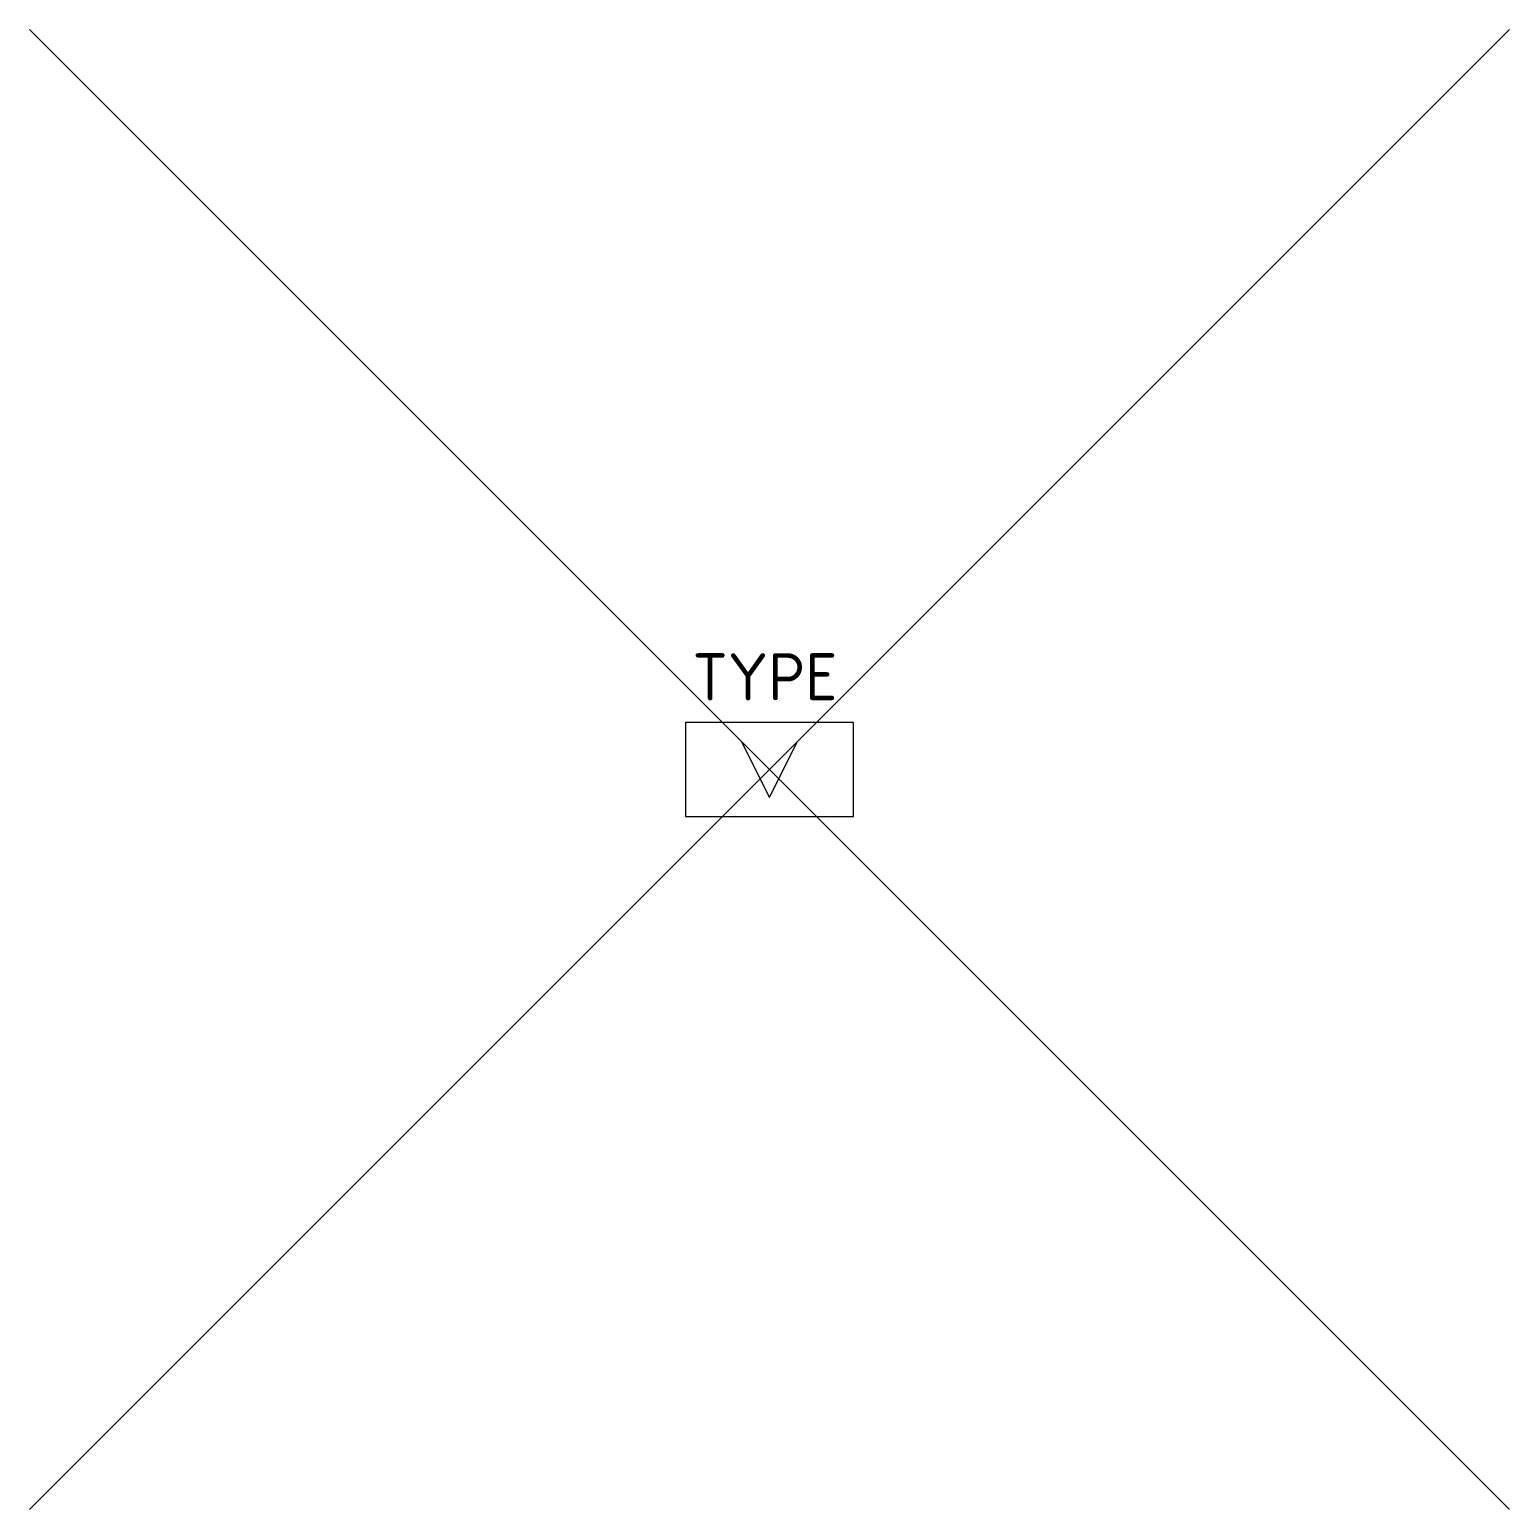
# Model space of a CAD drawing. Extents: x -5.5 to 5.5, y -5.5 to 5.5.
import ezdxf
from ezdxf.enums import TextEntityAlignment as Align

# ---------------------------------------------------------------- set-up
doc = ezdxf.new("R2010")
doc.units = 0
doc.styles.add('NLCS-ISO', font='NLCS-ISO.ttf')

msp = doc.modelspace()

# ---------------------------------------------------------------- linework, layer by layer
for q in [(-0.203, 0.2), (0.203, 0.2)]:
    msp.add_line((0, -0.209), q)
for points in [[(5.5, 5.5), (-5.5, -5.5)], [(-5.5, 5.5), (5.5, -5.5)]]:
    msp.add_lwpolyline(points)
at = {"flags": 128}
msp.add_lwpolyline([(0.625, 0.35), (-0.625, 0.35), (-0.625, -0.35), (0.625, -0.35)], close=True, dxfattribs=at)

# ---------------------------------------------------------------- texts
at = {"style": 'NLCS-ISO'}
msp.add_attdef('TYPE', text='', height=0.35, dxfattribs=at).set_placement((-0.034, 0.689), align=Align.MIDDLE_CENTER)

doc.saveas('drawing.dxf')
